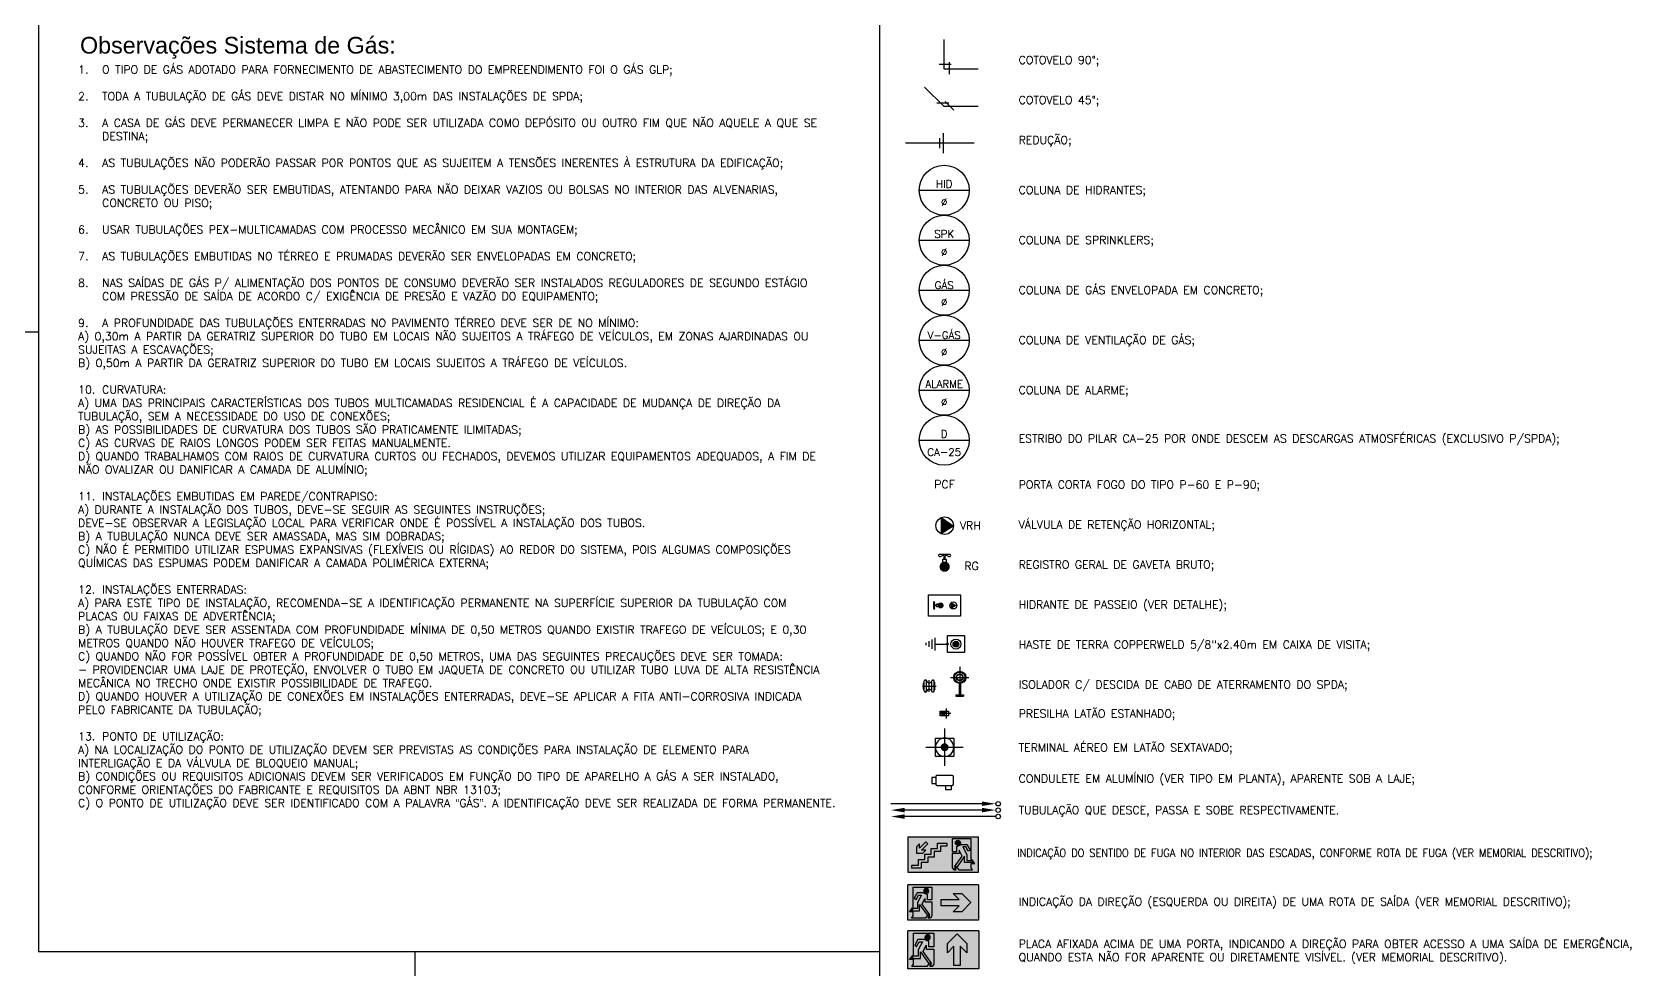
# Model space of a CAD drawing. Header units: millimetres. Extents: x 0 to 114, y 0 to 82.
# Drawn here: x 80.84 to 112.82, y 44.55 to 63.29 of the extents above; entities that cross this region are included whole.
import ezdxf
from ezdxf.enums import TextEntityAlignment as Align

# ---------------------------------------------------------------- set-up
doc = ezdxf.new("R2010")
doc.units = ezdxf.units.MM
doc.set_wipeout_variables(frame=1)
for name, color, linetype in [('ALARME-COL', 7, 'Continuous'), ('ALARME-CX', 84, 'Continuous'), ('CAR-01', 252, 'Continuous'), ('COTAS', 252, 'Continuous'), ('GAS-COL', 7, 'Continuous'), ('HID-CONEXÃO', 10, 'Continuous'), ('HID-CX', 244, 'Continuous'), ('INC-COL', 7, 'Continuous'), ('INC-PCF', 254, 'Continuous'), ('INC-SINALIZAÇÃO', 88, 'Continuous'), ('INC-TEXTO', 7, 'Continuous'), ('SPDA', 3, 'Continuous'), ('SPDA-CONEXAO', 166, 'Continuous'), ('SPDA-CX', 164, 'Continuous'), ('SPDA-D', 7, 'Continuous'), ('SPK-COL', 7, 'Continuous'), ('SPK-RG', 10, 'Continuous'), ('SPK-TUBO-TETO', 12, 'Continuous')]:
    doc.layers.add(name, color=color, linetype=linetype)
doc.styles.add('140-100', font='arial.ttf', dxfattribs={"height": 0.6})
doc.styles.add('60-100', font='romans.shx', dxfattribs={"height": 0.16})
doc.styles.add('60-150', font='ROMANS.SHX', dxfattribs={"height": 0.24})
doc.styles.add('ROMANS', font='ROMANS.SHX', dxfattribs={"height": 0.15})

# ---------------------------------------------------------------- blocks, each defined once
blk = doc.blocks.new('JA')
for p, q in [((0.09, 0.071), (-0.15, 0.071)), ((0.191, -0.071), (0.022, 0.099))]:
    blk.add_line(p, q)
blk = doc.blocks.new('RED')
for p, q in [((0, -0.2), (0, 0.2)), ((0.077, -0.1), (0.077, 0.1))]:
    blk.add_line(p, q)
blk = doc.blocks.new('J')
for p, q in [((-0.14, 0.1), (0.1, 0.1)), ((-0.1, -0.1), (-0.1, 0.14))]:
    blk.add_line(p, q)
blk = doc.blocks.new('RG')
for p, q in [((-0.0321, -0.0763), (0.0321, -0.0763)), ((-0.0135, -0.0705), (-0.0039, -0.0705)), ((-0.0039, -0.0451), (-0.0039, -0.0705)), ((0.0039, -0.0451), (0.0039, -0.0705)), ((0.0039, -0.0705), (0.0135, -0.0705))]:
    blk.add_line(p, q)
at = {"const_width": 0.0319}
blk.add_lwpolyline([(-0.016, 0, -1), (0.016, 0, -1)], format="xyb", close=True, dxfattribs=at)
blk.add_lwpolyline([(-0.0123, -0.0299), (-0.0123, -0.0451), (0.0123, -0.0451), (0.0123, -0.0299)])
for centre, radius, start, end in [((-0.0319, -0.0702), 0.00607, 87.22176, 267.63788), ((-0.0332, -0.0975), 0.0334, 53.87951, 87.22176), ((0.0332, -0.0975), 0.0334, 92.77824, 126.12049), ((0.0319, -0.0702), 0.00607, 272.36212, 92.77824)]:
    blk.add_arc(centre, radius, start, end)
blk = doc.blocks.new('c-ll-pb')
blk.add_wipeout([(-0.125, 0.03), (-0.165, 0.03), (-0.165, -0.03), (-0.125, -0.03), (-0.125, -0.05), (-0.03, -0.05), (-0.03, -0.09), (0.03, -0.09), (0.03, -0.05), (0.05, -0.05), (0.05, 0.05), (-0.125, 0.05)])
for points in [[(-0.125, 0.03), (-0.165, 0.03), (-0.165, -0.03), (-0.125, -0.03)], [(-0.03, -0.05), (-0.03, -0.09), (0.03, -0.09), (0.03, -0.05)]]:
    blk.add_lwpolyline(points)
blk.add_lwpolyline([(0.05, -0.0375), (0.05, 0.0375, 0.4142136), (0.0375, 0.05), (-0.1125, 0.05, 0.4142136), (-0.125, 0.0375), (-0.125, -0.0375, 0.4142136), (-0.1125, -0.05), (0.0375, -0.05, 0.4142136)], format="xyb", close=True)
blk = doc.blocks.new('ht')
at = {"layer": 'SPDA-CX'}
blk.add_hatch(color=256, dxfattribs=at).paths.add_polyline_path([(0.003, -0.058, -1), (0.003, 0.058, -1)])
for p, q in [((-0.124, 0.415), (0.131, 0.415)), ((-0.089, 0.475), (0.096, 0.475)), ((-0.054, 0.535), (0.061, 0.535)), ((-0.02, 0.595), (0.027, 0.595)), ((0.003, 0.415), (0.003, 0.17)), ((-0.167, -0.171), (-0.167, 0.17)), ((-0.167, 0.17), (0.174, 0.17)), ((0.174, 0.17), (0.174, -0.171)), ((0.174, -0.171), (-0.167, -0.171))]:
    blk.add_line(p, q, dxfattribs=at)
at = {"layer": 'SPDA-CX', "const_width": 0.03}
blk.add_lwpolyline([(0.018, 0.17, 1), (-0.012, 0.17, 1)], format="xyb", close=True, dxfattribs=at)
at = {"layer": 'SPDA-CX'}
for radius in [0.0997, 0.0576]:
    blk.add_circle((0.003, 0), radius, dxfattribs=at)
blk = doc.blocks.new('CAPTOR')
for p, q in [((0, 0.187), (0, -0.187)), ((-0.187, 0), (0.187, 0))]:
    blk.add_line(p, q)
blk.add_lwpolyline([(-0.092, 0.092), (-0.092, -0.092), (0.092, -0.092), (0.092, 0.092)], close=True)
at = {"const_width": 0.0391}
blk.add_lwpolyline([(-0.02, 0, 1), (0.02, 0, 1)], format="xyb", close=True, dxfattribs=at)
blk.add_circle((0, 0), 0.0918)
blk = doc.blocks.new('ISO-L')
for p, q in [((-0.114, 0.233), (0.114, 0.233)), ((0, 0.365), (0, 0.101)), ((-0.048, 0.015), (0.048, 0.015)), ((-0.048, 0.015), (-0.048, 0)), ((-0.048, 0), (0.048, 0)), ((-0.008, 0.157), (-0.008, 0.015)), ((0.008, 0.157), (0.008, 0.015)), ((0.048, 0.015), (0.048, 0))]:
    blk.add_line(p, q)
for radius in [0.0762, 0.0665, 0.0434, 0.0386]:
    blk.add_circle((0, 0.233), radius)
blk = doc.blocks.new('isolador')
for p, q in [((-0.071, -0.038), (-0.071, 0.037)), ((-0.062, 0.042), (-0.067, 0.042)), ((-0.062, -0.065), (-0.062, 0.065)), ((-0.042, 0.074), (-0.052, 0.074)), ((-0.033, -0.067), (-0.033, 0.067)), ((0, -0.074), (0, 0.074)), ((0.033, -0.067), (0.033, 0.067)), ((0.042, 0.074), (0.052, 0.074)), ((0.062, -0.065), (0.062, 0.065)), ((0.062, 0.042), (0.067, 0.042)), ((0.071, -0.038), (0.071, 0.037)), ((-0.085, 0), (0.085, 0)), ((-0.062, -0.042), (-0.067, -0.042)), ((-0.042, -0.074), (-0.052, -0.074)), ((0.042, -0.074), (0.052, -0.074)), ((0.062, -0.042), (0.067, -0.042))]:
    blk.add_line(p, q)
for centre, radius, start, end in [((-0.067, 0.037), 0.00469, 90, 180), ((-0.052, 0.065), 0.00937, 90, 180), ((-0.042, 0.065), 0.00937, 12.5559, 90), ((0, 0.074), 0.034, 188.308, 347.1421), ((0.042, 0.065), 0.00937, 90, 167.4441), ((0.052, 0.065), 0.00937, 0, 90), ((0.067, 0.037), 0.00469, 0, 90), ((-0.067, -0.038), 0.00469, 180, 270), ((-0.052, -0.065), 0.00937, 180, 270), ((-0.042, -0.065), 0.00937, 270, 347.4441), ((0, -0.074), 0.034, 12.8579, 171.692), ((0.042, -0.065), 0.00937, 192.5559, 270), ((0.052, -0.065), 0.00937, 270, 0), ((0.067, -0.038), 0.00469, 270, 0)]:
    blk.add_arc(centre, radius, start, end)
blk = doc.blocks.new('grampo')
for p, q in [((0.051, 0), (-0.051, 0)), ((-0.024, -0.062), (-0.024, 0.019)), ((-0.024, 0.019), (0.024, 0.019)), ((0, 0.044), (0, -0.044)), ((0.024, 0.019), (0.024, -0.062)), ((0.024, -0.019), (-0.024, -0.019)), ((0.024, -0.062), (-0.024, -0.062)), ((0.017, -0.041), (-0.017, -0.041)), ((-0.005, -0.003), (-0.005, -0.015)), ((-0.005, -0.003), (0.004, -0.003)), ((0, -0.058), (0, -0.023)), ((0.004, -0.003), (0.004, -0.015))]:
    blk.add_line(p, q)
blk.add_circle((0, -0.041), 0.0124)
blk = doc.blocks.new('INDSAIHOR')
at = {"layer": 'INC-SINALIZAÇÃO'}
h = blk.add_hatch(color=119, dxfattribs=at)
h.dxf.hatch_style = 1
h.paths.add_polyline_path([(0.581, 0.416), (-0.02, 0.416), (-0.02, 0.116), (0.581, 0.116)])
h.paths.add_polyline_path([(0.123, 0.343), (0.196, 0.343), (0.145, 0.292), (0.298, 0.292), (0.298, 0.24), (0.145, 0.24), (0.196, 0.189), (0.123, 0.189), (0.047, 0.266)], flags=16)
h.paths.add_polyline_path([(0.377, 0.398), (0.536, 0.398), (0.536, 0.222), (0.543, 0.222), (0.569, 0.189), (0.536, 0.189), (0.536, 0.153), (0.55, 0.134), (0.431, 0.134), (0.418, 0.153), (0.395, 0.153), (0.409, 0.134), (0.39, 0.134), (0.377, 0.153), (0.377, 0.272), (0.437, 0.272), (0.437, 0.302), (0.46, 0.253), (0.395, 0.161), (0.418, 0.161), (0.482, 0.251), (0.482, 0.196), (0.555, 0.196), (0.54, 0.215), (0.501, 0.215), (0.501, 0.266), (0.467, 0.33), (0.492, 0.33), (0.512, 0.294), (0.527, 0.303), (0.502, 0.349), (0.452, 0.349), (0.415, 0.332), (0.415, 0.29), (0.377, 0.29)], flags=16)
h.paths.add_polyline_path([(0.447, 0.365, -1), (0.404, 0.365, -1)], flags=0)
h = blk.add_hatch(color=119, dxfattribs=at)
h.dxf.hatch_style = 1
h.paths.add_polyline_path([(0.447, 0.365, 1), (0.404, 0.365, 1)])
for p, q in [((-0.02, 0.416), (0.581, 0.416)), ((-0.02, 0.416), (-0.02, 0.116)), ((0.581, 0.116), (0.581, 0.416)), ((-0.02, 0.116), (0.581, 0.116))]:
    blk.add_line(p, q, dxfattribs=at)
for points in [[(0.196, 0.343), (0.123, 0.343), (0.047, 0.266), (0.123, 0.189), (0.196, 0.189), (0.145, 0.24), (0.298, 0.24), (0.298, 0.292), (0.145, 0.292)], [(0.298, 0.292), (0.145, 0.292), (0.196, 0.343), (0.123, 0.343), (0.047, 0.266), (0.123, 0.189), (0.196, 0.189), (0.145, 0.24), (0.298, 0.24)], [(0.555, 0.196), (0.482, 0.196), (0.482, 0.251), (0.418, 0.161), (0.395, 0.161), (0.46, 0.253), (0.437, 0.302), (0.437, 0.272), (0.377, 0.272), (0.377, 0.153), (0.39, 0.134), (0.409, 0.134), (0.395, 0.153), (0.418, 0.153), (0.431, 0.134), (0.55, 0.134), (0.536, 0.153), (0.536, 0.189), (0.569, 0.189), (0.543, 0.222), (0.536, 0.222), (0.536, 0.398), (0.377, 0.398), (0.377, 0.29), (0.415, 0.29), (0.415, 0.332), (0.452, 0.349), (0.502, 0.349), (0.527, 0.303), (0.512, 0.294), (0.492, 0.33), (0.467, 0.33), (0.501, 0.266), (0.501, 0.215), (0.54, 0.215)], [(0.46, 0.253), (0.437, 0.302), (0.437, 0.272), (0.377, 0.272), (0.377, 0.153), (0.39, 0.134), (0.409, 0.134), (0.395, 0.153), (0.418, 0.153), (0.431, 0.134), (0.55, 0.134), (0.536, 0.153), (0.536, 0.189), (0.569, 0.189), (0.543, 0.222), (0.536, 0.222), (0.536, 0.398), (0.377, 0.398), (0.377, 0.29), (0.415, 0.29), (0.415, 0.332), (0.452, 0.349), (0.502, 0.349), (0.527, 0.303), (0.512, 0.294), (0.492, 0.33), (0.467, 0.33), (0.501, 0.266), (0.501, 0.215), (0.54, 0.215), (0.555, 0.196), (0.482, 0.196), (0.482, 0.251), (0.418, 0.161), (0.395, 0.161)]]:
    blk.add_lwpolyline(points, close=True, dxfattribs=at)
blk.add_lwpolyline([(0.404, 0.365, -1), (0.447, 0.365, -1)], format="xyb", close=True, dxfattribs=at)
blk.add_circle((0.425, 0.365), 0.0214, dxfattribs=at)
blk = doc.blocks.new('seta lat 1-100')
at = {"true_color": 0xfafafa}
h = blk.add_hatch(color=7, dxfattribs=at)
h.dxf.hatch_style = 1
h.paths.add_polyline_path([(-0.377, 0.034), (-0.581, 0.034), (-0.513, 0.102), (-0.609, 0.102), (-0.711, 0), (-0.609, -0.102), (-0.513, -0.102), (-0.581, -0.034), (-0.377, -0.034)])
h.paths.add_polyline_path([(-0.161, -0.018), (-0.192, 0.047), (-0.192, 0.008), (-0.272, 0.008), (-0.272, -0.15), (-0.254, -0.176), (-0.229, -0.176), (-0.248, -0.15), (-0.218, -0.15), (-0.199, -0.176), (-0.042, -0.176), (-0.06, -0.15), (-0.06, -0.102), (-0.015, -0.102), (-0.05, -0.058), (-0.06, -0.058), (-0.06, 0.176), (-0.272, 0.176), (-0.272, 0.031), (-0.221, 0.031), (-0.221, 0.088), (-0.172, 0.111), (-0.105, 0.111), (-0.071, 0.049), (-0.091, 0.037), (-0.119, 0.085), (-0.152, 0.085), (-0.107, 0), (-0.107, -0.068), (-0.055, -0.068), (-0.035, -0.093), (-0.132, -0.093), (-0.132, -0.02), (-0.218, -0.14), (-0.248, -0.14)])
h.paths.add_polyline_path([(-0.236, 0.131, -1), (-0.179, 0.131, -1)], flags=16)
at = {"layer": 'INC-SINALIZAÇÃO', "xscale": 1.331066790597944, "yscale": 1.331066790597944, "zscale": 1.331066790597944}
blk.add_blockref('INDSAIHOR', (-0.773, -0.354), dxfattribs=at)
blk = doc.blocks.new('A$C78870CD0')
h = blk.add_hatch(color=119)
h.dxf.hatch_style = 1
h.paths.add_polyline_path([(1.341, 0.693), (-0.045, 0.693), (-0.045, 0), (1.341, 0)])
h.paths.add_polyline_path([(0.472, 0.086), (0.44, 0.042), (0.398, 0.042), (0.43, 0.086), (0.378, 0.086), (0.346, 0.042), (0.072, 0.042), (0.104, 0.086), (0.104, 0.169), (0.027, 0.169), (0.087, 0.245), (0.104, 0.245), (0.104, 0.652), (0.472, 0.652), (0.472, 0.401), (0.383, 0.401), (0.383, 0.5), (0.299, 0.539), (0.183, 0.539), (0.124, 0.432), (0.159, 0.41), (0.207, 0.494), (0.264, 0.494), (0.185, 0.346), (0.185, 0.229), (0.095, 0.229), (0.061, 0.186), (0.229, 0.186), (0.229, 0.311), (0.378, 0.103), (0.43, 0.103), (0.279, 0.315), (0.334, 0.429), (0.334, 0.361), (0.472, 0.361)], flags=16)
h.paths.add_polyline_path([(0.828, 0.293), (0.828, 0.401), (0.702, 0.401), (0.702, 0.509), (0.576, 0.509), (0.576, 0.568), (0.761, 0.568), (0.761, 0.46), (0.886, 0.46), (0.886, 0.352), (1.012, 0.352), (1.012, 0.244), (1.137, 0.244), (1.137, 0.137), (1.263, 0.137), (1.263, 0.078), (1.079, 0.078), (1.079, 0.186), (0.953, 0.186), (0.953, 0.293)], flags=16)
h.paths.add_polyline_path([(0.99, 0.429), (1.074, 0.429), (0.948, 0.554), (0.99, 0.596), (1.115, 0.471), (1.115, 0.554), (1.175, 0.495), (1.175, 0.37), (1.049, 0.37)], flags=16)
edge = h.paths.add_edge_path(flags=0)
edge.add_ellipse((0.36, 0.574), major_axis=(0.035, 0.035), ratio=1, start_angle=0, end_angle=360, ccw=False)
h = blk.add_hatch(color=119)
h.dxf.hatch_style = 1
edge = h.paths.add_edge_path()
edge.add_ellipse((0.36, 0.574), major_axis=(0.035, 0.035), ratio=1, start_angle=0, end_angle=360, ccw=False)
at = {"layer": 'INC-SINALIZAÇÃO'}
for p, q in [((1.341, 0.693), (-0.045, 0.693)), ((-0.045, 0), (-0.045, 0.693)), ((0.104, 0.245), (0.104, 0.652)), ((0.104, 0.652), (0.472, 0.652)), ((0.472, 0.652), (0.472, 0.401)), ((1.341, 0.693), (1.341, 0)), ((0.183, 0.539), (0.124, 0.432)), ((0.124, 0.432), (0.159, 0.41)), ((0.159, 0.41), (0.207, 0.494)), ((0.299, 0.539), (0.183, 0.539)), ((0.264, 0.494), (0.185, 0.346)), ((0.185, 0.346), (0.185, 0.229)), ((0.207, 0.494), (0.264, 0.494)), ((0.279, 0.315), (0.334, 0.429)), ((0.43, 0.103), (0.279, 0.315)), ((0.383, 0.5), (0.299, 0.539)), ((0.334, 0.429), (0.334, 0.361)), ((0.334, 0.361), (0.472, 0.361)), ((0.383, 0.401), (0.383, 0.5)), ((0.472, 0.401), (0.383, 0.401)), ((0.472, 0.361), (0.472, 0.086)), ((0.761, 0.568), (0.576, 0.568)), ((0.576, 0.568), (0.576, 0.509)), ((0.576, 0.509), (0.702, 0.509)), ((0.702, 0.509), (0.702, 0.401)), ((0.702, 0.401), (0.828, 0.401)), ((0.761, 0.46), (0.761, 0.568)), ((0.886, 0.46), (0.761, 0.46)), ((0.828, 0.401), (0.828, 0.293)), ((0.886, 0.352), (0.886, 0.46)), ((1.012, 0.352), (0.886, 0.352)), ((0.948, 0.554), (0.99, 0.596)), ((1.074, 0.429), (0.948, 0.554)), ((0.99, 0.596), (1.115, 0.471)), ((1.049, 0.37), (0.99, 0.429)), ((0.99, 0.429), (1.074, 0.429)), ((1.012, 0.244), (1.012, 0.352)), ((1.175, 0.37), (1.049, 0.37)), ((1.115, 0.554), (1.175, 0.495)), ((1.115, 0.471), (1.115, 0.554)), ((1.175, 0.495), (1.175, 0.37)), ((1.341, 0), (-0.045, 0)), ((0.027, 0.169), (0.087, 0.245)), ((0.104, 0.169), (0.027, 0.169)), ((0.095, 0.229), (0.061, 0.186)), ((0.061, 0.186), (0.229, 0.186)), ((0.072, 0.042), (0.104, 0.086)), ((0.346, 0.042), (0.072, 0.042)), ((0.087, 0.245), (0.104, 0.245)), ((0.185, 0.229), (0.095, 0.229)), ((0.104, 0.086), (0.104, 0.169)), ((0.229, 0.186), (0.229, 0.311)), ((0.229, 0.311), (0.378, 0.103)), ((0.378, 0.086), (0.346, 0.042)), ((0.378, 0.103), (0.43, 0.103)), ((0.43, 0.086), (0.378, 0.086)), ((0.398, 0.042), (0.43, 0.086)), ((0.44, 0.042), (0.398, 0.042)), ((0.472, 0.086), (0.44, 0.042)), ((0.828, 0.293), (0.953, 0.293)), ((0.953, 0.293), (0.953, 0.186)), ((0.953, 0.186), (1.079, 0.186)), ((1.137, 0.244), (1.012, 0.244)), ((1.079, 0.186), (1.079, 0.078)), ((1.079, 0.078), (1.263, 0.078)), ((1.137, 0.137), (1.137, 0.244)), ((1.263, 0.137), (1.137, 0.137)), ((1.263, 0.078), (1.263, 0.137))]:
    blk.add_line(p, q, dxfattribs=at)
at = {"layer": 'INC-SINALIZAÇÃO', "extrusion": (0, 0, -1)}
blk.add_ellipse((0.36, 0.574), major_axis=(0.035, 0.035), ratio=1, start_param=3.926991, end_param=10.210176, dxfattribs=at)
blk = doc.blocks.new('2-75')
at = {"layer": 'INC-SINALIZAÇÃO', "xscale": 0.4327561806074781, "yscale": 0.4327561806074781, "zscale": 0.4327561806074781}
blk.add_blockref('A$C78870CD0', (0.02, 0), dxfattribs=at)
blk = doc.blocks.new('seta esc 1-125')
at = {"true_color": 0xfafafa}
h = blk.add_hatch(color=7, dxfattribs=at)
h.dxf.hatch_style = 1
h.paths.add_polyline_path([(-0.627, 0.01), (-0.727, 0.01), (-0.727, 0.059), (-0.766, -0.022), (-0.657, -0.176), (-0.695, -0.176), (-0.802, -0.025), (-0.802, -0.116), (-0.923, -0.116), (-0.899, -0.085), (-0.834, -0.085), (-0.834, 0), (-0.777, 0.107), (-0.818, 0.107), (-0.853, 0.046), (-0.878, 0.061), (-0.836, 0.138), (-0.752, 0.138), (-0.691, 0.11), (-0.691, 0.039), (-0.627, 0.039), (-0.627, 0.22), (-0.892, 0.22), (-0.892, -0.073), (-0.905, -0.073), (-0.948, -0.128), (-0.892, -0.128), (-0.892, -0.188), (-0.915, -0.22), (-0.718, -0.22), (-0.695, -0.188), (-0.657, -0.188), (-0.68, -0.22), (-0.65, -0.22), (-0.627, -0.188)])
edge = h.paths.add_edge_path(flags=16)
edge.add_ellipse((-0.708, 0.164), major_axis=(-0.0253, 0.0253), ratio=1, start_angle=0, end_angle=360, ccw=False)
h.paths.add_polyline_path([(-0.328, 0.082), (-0.419, 0.082), (-0.419, 0.159), (-0.552, 0.159), (-0.552, 0.117), (-0.461, 0.117), (-0.461, 0.039), (-0.371, 0.039), (-0.371, -0.038), (-0.28, -0.038), (-0.28, -0.116), (-0.189, -0.116), (-0.189, -0.194), (-0.057, -0.194), (-0.057, -0.152), (-0.147, -0.152), (-0.147, -0.074), (-0.238, -0.074), (-0.238, 0.004), (-0.328, 0.004)])
h.paths.add_polyline_path([(-0.253, 0.18), (-0.283, 0.15), (-0.193, 0.059), (-0.253, 0.059), (-0.211, 0.017), (-0.12, 0.017), (-0.12, 0.107), (-0.163, 0.15), (-0.163, 0.089)])
at = {"layer": 'COTAS', "xscale": 1.666666666668277, "yscale": 1.666666666668277, "zscale": 1.666666666668277}
blk.add_blockref('2-75', (-1, -0.25), dxfattribs=at)
blk = doc.blocks.new('seta frente 1-100')
at = {"true_color": 0xfafafa}
h = blk.add_hatch(color=7, dxfattribs=at)
h.dxf.hatch_style = 1
h.paths.add_polyline_path([(-0.519, 0.04), (-0.446, -0.033), (-0.446, 0.07), (-0.556, 0.18), (-0.665, 0.07), (-0.665, -0.033), (-0.592, 0.04), (-0.592, -0.179), (-0.519, -0.179)])
h.paths.add_polyline_path([(-0.172, -0.019), (-0.206, 0.051), (-0.206, 0.009), (-0.292, 0.009), (-0.292, -0.161), (-0.272, -0.188), (-0.246, -0.188), (-0.265, -0.161), (-0.233, -0.161), (-0.213, -0.188), (-0.045, -0.188), (-0.064, -0.161), (-0.064, -0.109), (-0.017, -0.109), (-0.054, -0.063), (-0.064, -0.063), (-0.064, 0.188), (-0.292, 0.188), (-0.292, 0.034), (-0.236, 0.034), (-0.236, 0.095), (-0.184, 0.118), (-0.113, 0.118), (-0.077, 0.052), (-0.098, 0.039), (-0.128, 0.091), (-0.163, 0.091), (-0.114, 0), (-0.114, -0.073), (-0.059, -0.073), (-0.038, -0.099), (-0.142, -0.099), (-0.142, -0.022), (-0.233, -0.15), (-0.265, -0.15)])
h.paths.add_polyline_path([(-0.253, 0.141, -1), (-0.191, 0.141, -1)], flags=16)
at = {"layer": 'INC-SINALIZAÇÃO'}
h = blk.add_hatch(color=256, dxfattribs=at)
h.dxf.hatch_style = 1
h.paths.add_polyline_path([(0, 0.214), (-0.8, 0.214), (-0.8, -0.214), (0, -0.214)])
h.paths.add_polyline_path([(-0.519, -0.179), (-0.592, -0.179), (-0.592, 0.04), (-0.665, -0.033), (-0.665, 0.07), (-0.556, 0.18), (-0.446, 0.07), (-0.446, -0.033), (-0.519, 0.04)], flags=16)
h.paths.add_polyline_path([(-0.292, 0.009), (-0.206, 0.009), (-0.206, 0.051), (-0.172, -0.019), (-0.265, -0.15), (-0.233, -0.15), (-0.142, -0.022), (-0.142, -0.099), (-0.038, -0.099), (-0.059, -0.073), (-0.114, -0.073), (-0.114, 0), (-0.163, 0.091), (-0.128, 0.091), (-0.098, 0.039), (-0.077, 0.052), (-0.113, 0.118), (-0.184, 0.118), (-0.236, 0.095), (-0.236, 0.034), (-0.292, 0.034), (-0.292, 0.188), (-0.064, 0.188), (-0.064, -0.063), (-0.054, -0.063), (-0.017, -0.109), (-0.064, -0.109), (-0.064, -0.161), (-0.045, -0.188), (-0.213, -0.188), (-0.233, -0.161), (-0.265, -0.161), (-0.246, -0.188), (-0.272, -0.188), (-0.292, -0.161)], flags=16)
h.paths.add_polyline_path([(-0.253, 0.141, -1), (-0.191, 0.141, -1)], flags=0)
h = blk.add_hatch(color=119, dxfattribs=at)
h.dxf.hatch_style = 1
h.paths.add_polyline_path([(0, 0.214), (-0.8, 0.214), (-0.8, -0.214), (0, -0.214)])
h.paths.add_polyline_path([(-0.665, -0.033), (-0.665, 0.07), (-0.556, 0.18), (-0.446, 0.07), (-0.446, -0.033), (-0.519, 0.04), (-0.519, -0.179), (-0.592, -0.179), (-0.592, 0.04)], flags=16)
h.paths.add_polyline_path([(-0.292, 0.009), (-0.206, 0.009), (-0.206, 0.051), (-0.172, -0.019), (-0.265, -0.15), (-0.233, -0.15), (-0.142, -0.022), (-0.142, -0.099), (-0.038, -0.099), (-0.059, -0.073), (-0.114, -0.073), (-0.114, 0), (-0.163, 0.091), (-0.128, 0.091), (-0.098, 0.039), (-0.077, 0.052), (-0.113, 0.118), (-0.184, 0.118), (-0.236, 0.095), (-0.236, 0.034), (-0.292, 0.034), (-0.292, 0.188), (-0.064, 0.188), (-0.064, -0.063), (-0.054, -0.063), (-0.017, -0.109), (-0.064, -0.109), (-0.064, -0.161), (-0.045, -0.188), (-0.213, -0.188), (-0.233, -0.161), (-0.265, -0.161), (-0.246, -0.188), (-0.272, -0.188), (-0.292, -0.161)], flags=16)
h.paths.add_polyline_path([(-0.253, 0.141, -1), (-0.191, 0.141, -1)], flags=0)
h = blk.add_hatch(color=119, dxfattribs=at)
h.dxf.hatch_style = 1
h.paths.add_polyline_path([(-0.191, 0.141, 1), (-0.253, 0.141, 1)])
for p, q in [((-0.8, 0.214), (0, 0.214)), ((-0.8, 0.214), (-0.8, -0.214)), ((0, -0.214), (0, 0.214)), ((-0.8, -0.214), (0, -0.214))]:
    blk.add_line(p, q, dxfattribs=at)
for points in [[(-0.038, -0.099), (-0.142, -0.099), (-0.142, -0.022), (-0.233, -0.15), (-0.265, -0.15), (-0.172, -0.019), (-0.206, 0.051), (-0.206, 0.009), (-0.292, 0.009), (-0.292, -0.161), (-0.272, -0.188), (-0.246, -0.188), (-0.265, -0.161), (-0.233, -0.161), (-0.213, -0.188), (-0.045, -0.188), (-0.064, -0.161), (-0.064, -0.109), (-0.017, -0.109), (-0.054, -0.063), (-0.064, -0.063), (-0.064, 0.188), (-0.292, 0.188), (-0.292, 0.034), (-0.236, 0.034), (-0.236, 0.095), (-0.184, 0.118), (-0.113, 0.118), (-0.077, 0.052), (-0.098, 0.039), (-0.128, 0.091), (-0.163, 0.091), (-0.114, 0), (-0.114, -0.073), (-0.059, -0.073)], [(-0.446, -0.033), (-0.446, 0.07), (-0.556, 0.18), (-0.665, 0.07), (-0.665, -0.033), (-0.592, 0.04), (-0.592, -0.179), (-0.519, -0.179), (-0.519, 0.04)]]:
    blk.add_lwpolyline(points, close=True, dxfattribs=at)
blk.add_circle((-0.222, 0.141), 0.0306, dxfattribs=at)
blk = doc.blocks.new('PLACA-2')
at = {"color": 7, "true_color": 0xfafafa, "xscale": 0.96271320458507, "yscale": 0.96271320458507, "zscale": 0.96271320458507}
blk.add_blockref('seta frente 1-100', (0.385, 0.206), dxfattribs=at)

msp = doc.modelspace()

# ---------------------------------------------------------------- hatches: boundary and pattern name
at = {"layer": 'HID-CONEXÃO', "linetype": 'Continuous'}
msp.add_hatch(color=256, dxfattribs=at).paths.add_polyline_path([(99.266, 53.414), (99.025, 53.581, 0.002577), (99.024, 53.58), (99.024, 53.265)])

# ---------------------------------------------------------------- linework, layer by layer
at = {"layer": 'ALARME-COL', "color": 8}
msp.add_line((98.586, 56.128), (99.586, 56.128), dxfattribs=at)
at = {"layer": 'ALARME-COL'}
msp.add_circle((99.086, 56.128), 0.5, dxfattribs=at)
at = {"layer": 'CAR-01'}
for p, q in [((80.976, 82.009), (80.976, 44.899)), ((97.8, 28.441), (97.8, 82.009)), ((0, 57.3), (80.976, 57.3)), ((97.8, 44.899), (80.976, 44.899)), ((88.507, 34.842), (88.507, 44.899))]:
    msp.add_line(p, q, dxfattribs=at)
at = {"layer": 'GAS-COL', "color": 8}
for p, q in [((98.586, 58.128), (99.586, 58.128)), ((98.586, 57.128), (99.586, 57.128))]:
    msp.add_line(p, q, dxfattribs=at)
at = {"layer": 'GAS-COL'}
for centre in [(99.086, 58.128), (99.086, 57.128)]:
    msp.add_circle(centre, 0.5, dxfattribs=at)
at = {"layer": 'HID-CONEXÃO', "color": 1}
for p, q in [((99.024, 53.582), (99.266, 53.414)), ((99.024, 53.582), (99.024, 53.265)), ((99.024, 53.265), (99.266, 53.414))]:
    msp.add_line(p, q, dxfattribs=at)
msp.add_circle((99.095, 53.42), 0.175, dxfattribs=at)
at = {"layer": 'HID-CX', "color": 10, "linetype": 'Continuous'}
msp.add_line((99.235, 51.761), (99.235, 51.886), dxfattribs=at)
msp.add_lwpolyline([(98.775, 51.61), (98.775, 52.037), (99.415, 52.037), (99.415, 51.61)], close=True, dxfattribs=at)
msp.add_circle((99.269, 51.824), 0.0708, dxfattribs=at)
msp.add_solid([(99.235, 51.761), (99.34, 51.824), (99.235, 51.886)], dxfattribs=at)
at = {"layer": 'INC-COL', "color": 8}
msp.add_line((98.586, 60.128), (99.586, 60.128), dxfattribs=at)
at = {"layer": 'INC-COL'}
for p, q in [((99.844, 47.858), (98.016, 47.858)), ((99.844, 47.731), (98.129, 47.731)), ((100.121, 47.602), (98.129, 47.602))]:
    msp.add_line(p, q, dxfattribs=at)
for centre, radius in [((99.086, 60.128), 0.5), ((100.166, 47.858), 0.045), ((100.166, 47.731), 0.045), ((100.166, 47.602), 0.045)]:
    msp.add_circle(centre, radius, dxfattribs=at)
for points in [[(98.294, 47.776), (98.294, 47.686), (98.024, 47.731)], [(99.844, 47.903), (99.844, 47.813), (100.114, 47.858)], [(99.844, 47.776), (99.844, 47.686), (100.114, 47.731)], [(98.294, 47.647), (98.294, 47.557), (98.024, 47.602)]]:
    msp.add_solid(points, dxfattribs=at)
at = {"layer": 'SPDA-D', "color": 8}
msp.add_line((98.586, 55.128), (99.586, 55.128), dxfattribs=at)
at = {"layer": 'SPDA-D'}
msp.add_circle((99.086, 55.128), 0.5, dxfattribs=at)
at = {"layer": 'SPK-COL', "color": 8}
msp.add_line((98.586, 59.128), (99.586, 59.128), dxfattribs=at)
at = {"layer": 'SPK-COL'}
msp.add_circle((99.086, 59.128), 0.5, dxfattribs=at)
at = {"layer": 'SPK-TUBO-TETO'}
for p, q in [((99.086, 62.553), (99.086, 63.141)), ((99.763, 62.553), (99.086, 62.553)), ((99.086, 61.802), (98.695, 62.193)), ((99.763, 61.802), (99.086, 61.802)), ((99.685, 61.067), (98.312, 61.067))]:
    msp.add_line(p, q, dxfattribs=at)

# ---------------------------------------------------------------- block references
at = {"color": 119, "true_color": 0x284e36, "xscale": -1.414133268457829, "yscale": 1.414133268457829, "zscale": 1.414133268457829}
msp.add_blockref('seta esc 1-125', (98.362, 46.845), dxfattribs=at)
at = {"color": 7, "true_color": 0xfafafa, "xscale": -1.767666585574077, "yscale": 1.767666585574077, "zscale": 1.767666585574077}
msp.add_blockref('seta lat 1-100', (98.362, 45.88), dxfattribs=at)
at = {"layer": 'ALARME-CX', "xscale": 2, "yscale": 2, "zscale": 2}
msp.add_blockref('c-ll-pb', (99.17, 48.325), dxfattribs=at)
at = {"layer": 'HID-CX', "color": 10, "linetype": 'Continuous', "xscale": 1.854959042692338, "yscale": 1.854959042692338, "zscale": 1.854959042692338, "rotation": 270}
msp.add_blockref('RG', (99.015, 51.824), dxfattribs=at)
at = {"layer": 'INC-SINALIZAÇÃO', "xscale": -1.83612998882253, "yscale": 1.83612998882253, "zscale": 1.83612998882253}
msp.add_blockref('PLACA-2', (99.069, 44.558), dxfattribs=at)
at = {"layer": 'SPDA', "rotation": 90}
msp.add_blockref('ht', (99.32, 51.048), dxfattribs=at)
at = {"layer": 'SPDA-CONEXAO', "xscale": 1.6, "yscale": 1.6, "zscale": 0.8}
for name, p in [('ISO-L', (99.397, 50.013)), ('isolador', (98.788, 50.212))]:
    msp.add_blockref(name, p, dxfattribs=at)
at = {"layer": 'SPDA-CONEXAO', "yscale": 2, "zscale": 2}
for name, p, xscale, rotation in [('grampo', (99.133, 49.664), 2, 270), ('CAPTOR', (99.095, 48.988), -2, 90)]:
    msp.add_blockref(name, p, dxfattribs=dict(at, xscale=xscale, rotation=rotation))
at = {"layer": 'SPK-COL'}
for name, p, rotation in [('J', (99.086, 62.553), 270), ('RED', (99.069, 61.067), 180)]:
    msp.add_blockref(name, p, dxfattribs=dict(at, rotation=rotation))
msp.add_blockref('JA', (99.086, 61.802), dxfattribs=at)
at = {"layer": 'SPK-RG', "color": 5, "linetype": 'Continuous', "xscale": 3.200000000000001, "yscale": 3.200000000000001, "zscale": 3.200000000000001, "rotation": 180}
msp.add_blockref('RG', (99.095, 52.599), dxfattribs=at)

# ---------------------------------------------------------------- texts
at = {"layer": 'ALARME-COL', "style": 'ROMANS'}
for s, p in [('ALARME', (99.086, 56.254)), ('%%C', (99.086, 55.891))]:
    msp.add_text(s, height=0.15, dxfattribs=at).set_placement(p, align=Align.MIDDLE)
at = {"layer": 'GAS-COL', "style": 'ROMANS'}
for s, p in [('GÁS', (99.086, 58.254)), ('%%C', (99.086, 57.891)), ('V-GÁS', (99.086, 57.254)), ('%%C', (99.086, 56.891))]:
    msp.add_text(s, height=0.15, dxfattribs=at).set_placement(p, align=Align.MIDDLE)
at = {"layer": 'INC-COL', "style": 'ROMANS'}
for s, p in [('HID', (99.086, 60.254)), ('%%C', (99.086, 59.891))]:
    msp.add_text(s, height=0.15, dxfattribs=at).set_placement(p, align=Align.MIDDLE)
at = {"layer": 'INC-PCF', "insert": (98.888, 54.328), "char_height": 0.16, "width": 1.48176, "attachment_point": 1, "style": '60-100'}
msp.add_mtext('PCF', dxfattribs=at)
at = {"layer": 'INC-TEXTO'}
for s, height, style, p in [('Observações Sistema de Gás:', 0.33333, '140-100', (81.804, 62.862)), ('COTOVELO 90°;', 0.16, '60-150', (100.575, 62.653)), ('COTOVELO 45°;', 0.16, '60-150', (100.575, 61.853)), ('REDUÇÃO;', 0.16, '60-150', (100.575, 61.053)), ('COLUNA DE HIDRANTES;', 0.16, '60-150', (100.575, 60.053)), ('COLUNA DE SPRINKLERS;', 0.16, '60-150', (100.575, 59.053)), ('COLUNA DE GÁS ENVELOPADA EM CONCRETO;', 0.16, '60-150', (100.575, 58.053)), ('COLUNA DE VENTILAÇÃO DE GÁS;', 0.16, '60-150', (100.575, 57.053)), ('COLUNA DE ALARME;', 0.16, '60-150', (100.575, 56.053)), ('PORTA CORTA FOGO DO TIPO P-60 E P-90;', 0.16, '60-150', (100.575, 54.161)), ('VRH', 0.16, '60-100', (99.401, 53.342)), ('VÁLVULA DE RETENÇÃO HORIZONTAL;', 0.16, '60-150', (100.575, 53.361)), ('RG', 0.16, '60-100', (99.49, 52.534)), ('REGISTRO GERAL DE GAVETA BRUTO;', 0.16, '60-150', (100.575, 52.561)), ('HIDRANTE DE PASSEIO (VER DETALHE);', 0.16, '60-150', (100.575, 51.761)), ('HASTE DE TERRA COPPERWELD 5/8"x2.40m EM CAIXA DE VISITA;', 0.16, '60-150', (100.575, 50.961)), ('ISOLADOR C/ DESCIDA DE CABO DE ATERRAMENTO DO SPDA;', 0.16, '60-150', (100.575, 50.161)), ('PRESILHA LATÃO ESTANHADO;', 0.16, '60-150', (100.575, 49.581)), ('TERMINAL AÉREO EM LATÃO SEXTAVADO;', 0.16, '60-150', (100.575, 48.901)), ('CONDULETE EM ALUMÍNIO (VER TIPO EM PLANTA), APARENTE SOB A LAJE;', 0.16, '60-150', (100.575, 48.281)), ('TUBULAÇÃO QUE DESCE, PASSA E SOBE RESPECTIVAMENTE.', 0.16, '60-150', (100.575, 47.651))]:
    msp.add_text(s, height=height, dxfattribs=dict(at, style=style)).set_placement(p)
at = {"layer": 'INC-TEXTO', "style": '60-150', "width": 0.9}
msp.add_text('INDICAÇÃO DO SENTIDO DE FUGA NO INTERIOR DAS ESCADAS, CONFORME ROTA DE FUGA (VER MEMORIAL DESCRITIVO);', height=0.16, dxfattribs=at).set_placement((100.545, 46.794))
at = {"layer": 'INC-TEXTO', "char_height": 0.16, "attachment_point": 1, "style": '60-150'}
for s, insert, width in [('\\pi-0.48,l0.48,t0.48;1.^IO TIPO DE GÁS ADOTADO PARA FORNECIMENTO DE ABASTECIMENTO DO EMPREENDIMENTO FOI O GÁS GLP;\\P\\pi-0.24,l0.24;\\P\\pi-0.48,l0.48;2.^ITODA A TUBULAÇÃO DE GÁS DEVE DISTAR NO MÍNIMO 3,00m DAS INSTALAÇÕES DE SPDA;\\P\\pi-0.24,l0.24;\\P\\pi-0.48,l0.48;3.^IA CASA DE GÁS DEVE PERMANECER LIMPA E NÃO PODE SER UTILIZADA COMO DEPÓSITO OU OUTRO FIM QUE NÃO AQUELE A QUE SE DESTINA;\\P\\pi-0.24,l0.24;\\P\\pi-0.48,l0.48;4.^IAS TUBULAÇÕES NÃO PODERÃO PASSAR POR PONTOS QUE AS SUJEITEM A TENSÕES INERENTES À ESTRUTURA DA EDIFICAÇÃO;\\P\\pi-0.24,l0.24;\\P\\pi-0.48,l0.48;5.^IAS TUBULAÇÕES DEVERÃO SER EMBUTIDAS, ATENTANDO PARA NÃO DEIXAR VAZIOS OU BOLSAS NO INTERIOR DAS ALVENARIAS, CONCRETO OU PISO;\\P\\pi-0.24,l0.24;\\P\\pi-0.48,l0.48;6.^IUSAR TUBULAÇÕES PEX-MULTICAMADAS COM PROCESSO MECÂNICO EM SUA MONTAGEM;\\P\\pi-0.24,l0.24;\\P\\pi-0.48,l0.48;7.^IAS TUBULAÇÕES EMBUTIDAS NO TÉRREO E PRUMADAS DEVERÃO SER ENVELOPADAS EM CONCRETO;\\P\\pi-0.24,l0.24;\\P\\pi-0.48,l0.48;8.^INAS SAÍDAS DE GÁS P/ ALIMENTAÇÃO DOS PONTOS DE CONSUMO DEVERÃO SER INSTALADOS REGULADORES DE SEGUNDO ESTÁGIO COM PRESSÃO DE SAÍDA DE ACORDO C/ EXIGÊNCIA DE PRESÃO E VAZÃO DO EQUIPAMENTO;\\P\\pi0,l0,tz;\\P\\pi-0.48,l0.48,t0.48;9.^IA PROFUNDIDADE DAS TUBULAÇÕES ENTERRADAS NO PAVIMENTO TÉRREO DEVE SER DE NO MÍNIMO:\\P\\pi0,l0,tz;A) 0,30m A PARTIR DA GERATRIZ SUPERIOR DO TUBO EM LOCAIS NÃO SUJEITOS A TRÁFEGO DE VEÍCULOS, EM ZONAS AJARDINADAS OU SUJEITAS A ESCAVAÇÕES;\\PB) 0,50m A PARTIR DA GERATRIZ SUPERIOR DO TUBO EM LOCAIS SUJEITOS A TRÁFEGO DE VEÍCULOS.\\P\\P\\pi-0.48,l0.48,t0.48;10.^ICURVATURA:\\P\\pi0,l0,tz;A) UMA DAS PRINCIPAIS CARACTERÍSTICAS DOS TUBOS MULTICAMADAS RESIDENCIAL É A CAPACIDADE DE MUDANÇA DE DIREÇÃO DA\\PTUBULAÇÃO, SEM A NECESSIDADE DO USO DE CONEXÕES; \\PB) AS POSSIBILIDADES DE CURVATURA DOS TUBOS SÃO PRATICAMENTE ILIMITADAS;\\PC) AS CURVAS DE RAIOS LONGOS PODEM SER FEITAS MANUALMENTE.\\PD) QUANDO TRABALHAMOS COM RAIOS DE CURVATURA CURTOS OU FECHADOS, DEVEMOS UTILIZAR EQUIPAMENTOS ADEQUADOS, A FIM DE NÃO OVALIZAR OU DANIFICAR A CAMADA DE ALUMÍNIO;\\P\\P\\pi-0.48,l0.48,t0.48;11.^IINSTALAÇÕES EMBUTIDAS EM PAREDE/CONTRAPISO:\\P\\pi0,l0,tz;A) DURANTE A INSTALAÇÃO DOS TUBOS, DEVE-SE SEGUIR AS SEGUINTES INSTRUÇÕES;\\PDEVE-SE OBSERVAR A LEGISLAÇÃO LOCAL PARA VERIFICAR ONDE É POSSÍVEL A INSTALAÇÃO DOS TUBOS.\\PB) A TUBULAÇÃO NUNCA DEVE SER AMASSADA, MAS SIM DOBRADAS;\\PC) NÃO É PERMITIDO UTILIZAR ESPUMAS EXPANSIVAS (FLEXÍVEIS OU RÍGIDAS) AO REDOR DO SISTEMA, POIS ALGUMAS COMPOSIÇÕES QUÍMICAS DAS ESPUMAS PODEM DANIFICAR A CAMADA POLIMÉRICA EXTERNA;\\P\\P\\pi-0.48,l0.48,t0.48;12.^IINSTALAÇÕES ENTERRADAS:\\P\\pi0,l0,tz;A) PARA ESTE TIPO DE INSTALAÇÃO, RECOMENDA-SE A IDENTIFICAÇÃO PERMANENTE NA SUPERFÍCIE SUPERIOR DA TUBULAÇÃO COM PLACAS OU FAIXAS DE ADVERTÊNCIA;\\PB) A TUBULAÇÃO DEVE SER ASSENTADA COM PROFUNDIDADE MÍNIMA DE 0,50 METROS QUANDO EXISTIR TRAFEGO DE VEÍCULOS; E 0,30 METROS QUANDO NÃO HOUVER TRAFEGO DE VEÍCULOS;\\PC) QUANDO NÃO FOR POSSÍVEL OBTER A PROFUNDIDADE DE 0,50 METROS, UMA DAS SEGUINTES PRECAUÇÕES DEVE SER TOMADA:\\P- PROVIDENCIAR UMA LAJE DE PROTEÇÃO, ENVOLVER O TUBO EM JAQUETA DE CONCRETO OU UTILIZAR TUBO LUVA DE ALTA RESISTÊNCIA MECÂNICA NO TRECHO ONDE EXISTIR POSSIBILIDADE DE TRAFEGO.\\PD) QUANDO HOUVER A UTILIZAÇÃO DE CONEXÕES EM INSTALAÇÕES ENTERRADAS, DEVE-SE APLICAR A FITA ANTI-CORROSIVA INDICADA PELO FABRICANTE DA TUBULAÇÃO;\\P\\P\\pi-0.48,l0.48,t0.48;13.^IPONTO DE UTILIZAÇÃO:\\P\\pi0,l0,tz;A) NA LOCALIZAÇÃO DO PONTO DE UTILIZAÇÃO DEVEM SER PREVISTAS AS CONDIÇÕES PARA INSTALAÇÃO DE ELEMENTO PARA INTERLIGAÇÃO E DA VÁLVULA DE BLOQUEIO MANUAL;\\PB) CONDIÇÕES OU REQUISITOS ADICIONAIS DEVEM SER VERIFICADOS EM FUNÇÃO DO TIPO DE APARELHO A GÁS A SER INSTALADO, CONFORME ORIENTAÇÕES DO FABRICANTE E REQUISITOS DA ABNT NBR 13103;\\PC) O PONTO DE UTILIZAÇÃO DEVE SER IDENTIFICADO COM A PALAVRA {\\fArial|b0|i0|c0|p34;“}GÁS{\\fArial|b0|i0|c0|p34;”}. A IDENTIFICAÇÃO DEVE SER REALIZADA DE FORMA PERMANENTE.', (81.766, 62.622), 14.81039), ('ESTRIBO DO PILAR CA-25 POR ONDE DESCEM AS DESCARGAS ATMOSFÉRICAS (EXCLUSIVO P/SPDA);', (100.575, 55.242), 12.69945), ('INDICAÇÃO DA DIREÇÃO (ESQUERDA OU DIREITA) DE UMA ROTA DE SAÍDA (VER MEMORIAL DESCRITIVO);', (100.575, 45.979), 13.96822), ('PLACA AFIXADA ACIMA DE UMA PORTA, INDICANDO A DIREÇÃO PARA OBTER ACESSO A UMA SAÍDA DE EMERGÊNCIA, QUANDO ESTA NÃO FOR APARENTE OU DIRETAMENTE VISÍVEL. (VER MEMORIAL DESCRITIVO).', (100.575, 45.135), 13.32379)]:
    msp.add_mtext(s, dxfattribs=dict(at, insert=insert, width=width))
at = {"layer": 'SPDA-D', "style": 'ROMANS'}
for s, p in [('D', (99.086, 55.254)), ('CA-25', (99.086, 54.891))]:
    msp.add_text(s, height=0.15, dxfattribs=at).set_placement(p, align=Align.MIDDLE)
at = {"layer": 'SPK-COL', "style": 'ROMANS'}
for s, p in [('SPK', (99.086, 59.254)), ('%%C', (99.086, 58.891))]:
    msp.add_text(s, height=0.15, dxfattribs=at).set_placement(p, align=Align.MIDDLE)

doc.saveas('drawing.dxf')
